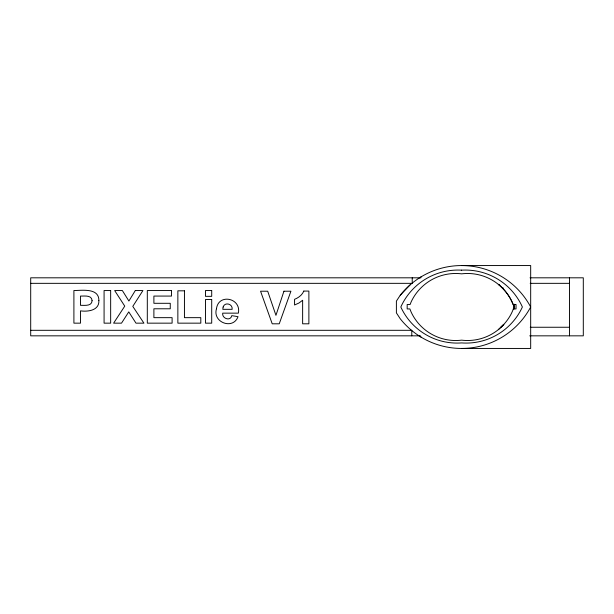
<?xml version="1.0" encoding="UTF-8"?>
<svg xmlns="http://www.w3.org/2000/svg" width="614" height="614" viewBox="0 0 614 614"><rect width="100%" height="100%" fill="white"/><g stroke="black" fill="none" stroke-linecap="round" stroke-linejoin="round"><path stroke-width="0.92" d="M514.693 304.237C512.49 314.291 506.136 323.141 498.315 329.672A49.128 49.128 0 0 1 461.605 340.156A49.128 49.128 0 0 1 411.188 312.196L409.883 308.934L407.174 308.934L407.174 304.513L410.106 304.513L411.188 301.804A49.128 49.128 0 0 1 461.605 273.844A49.128 49.128 0 0 1 514.102 307L514.494 308.842M400.251 295.219L396.391 301.113L396.391 312.887L400.251 318.781A78.285 78.285 0 0 0 530.68 307A78.285 78.285 0 0 0 400.251 295.219L409.952 285.011M503.373 324.798L500.594 327.469M498.315 329.672L503.879 324.315M419.822 277.812L421.327 276.714M461.605 265.555L530.68 265.555L530.68 348.445L461.605 348.445M420.866 277.812L30.7 277.812L30.7 335.835L420.383 335.835M530.028 277.812L583.3 277.812L583.3 335.835L529.713 335.835M30.7 283.338L412.232 283.338L412.232 277.812M530.189 283.338L569.485 283.338M513.327 308.934L516.036 308.934L516.036 304.513L513.112 304.513C510.119 296.608 504.8 289.701 498.315 284.328L499.804 285.211M530.25 327.254L569.485 327.254M30.7 330.309L411.787 330.309L411.787 335.835M501.976 287.636L503.242 287.997M419.339 335.835L421.327 337.286M569.485 277.812L569.485 335.835M216.481 308.75C212.244 322.45 233.174 330.148 238.017 316.686L231.785 315.642C230.572 321.567 221.761 318.589 222.69 313.148L238.347 313.148C241.54 298.036 218.354 293.162 216.481 308.75M98.877 300.584C99.391 310.531 87.879 311.897 80.488 310.861L80.488 323.156L73.903 323.156L73.903 290.552C82.13 290.445 99.107 287.759 98.877 300.584M92.092 300.676C91.824 306.47 84.433 305.235 80.488 305.319L80.488 296.071C84.502 296.194 91.793 294.827 92.092 300.676M223.12 307.031L222.805 309.326L232.146 309.326C232.952 303.876 224.739 301.604 223.12 307.031M283.937 291.213L275.947 315.335L267.696 291.213L260.559 291.213L272.217 323.808L279.24 323.808L290.913 291.213L283.937 291.213M303.815 291.074C302.172 295.065 298.473 297.775 294.567 299.325L294.567 304.997L298.903 303.047L302.633 300.261L302.633 323.808L308.88 323.808L308.88 291.074L303.815 291.074M135.303 290.552L128.894 301.029L122.355 290.552L114.665 290.552L124.757 306.14L113.621 323.156L121.511 323.156L128.763 311.881L135.986 323.156L143.929 323.156L132.785 306.386L142.924 290.552L135.303 290.552M110.658 290.552L104.081 290.552L104.081 323.156L110.658 323.156L110.658 290.552M171.483 290.552L147.306 290.552L147.306 323.156L172.104 323.156L172.104 317.661L153.891 317.661L153.891 308.788L170.255 308.788L170.255 303.301L153.891 303.301L153.891 296.071L171.483 296.071L171.483 290.552M211.707 290.552L205.46 290.552L205.46 296.339L211.707 296.339L211.707 290.552M184.446 290.821L177.86 290.821L177.86 323.156L200.809 323.156L200.809 317.661L184.446 317.661L184.446 290.821M211.707 299.54L205.46 299.54L205.46 323.156L211.707 323.156L211.707 299.54M461.605 270.16A62.666 62.666 0 0 0 400.819 307A61.907 61.907 0 0 0 461.605 342.919A61.907 61.907 0 0 0 522.391 307A62.666 62.666 0 0 0 461.605 270.16"/></g></svg>
